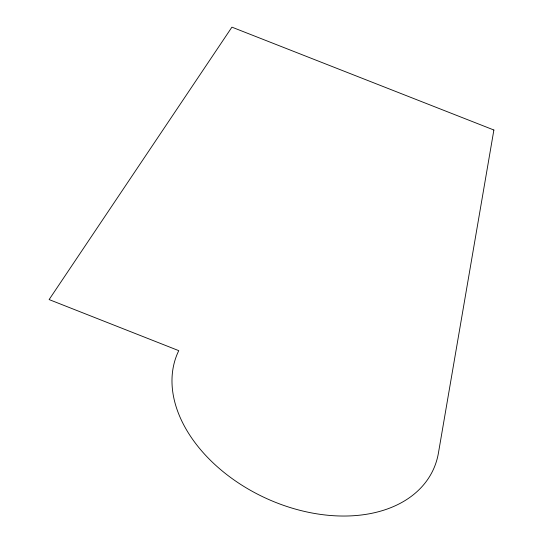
<?xml version="1.0" encoding="UTF-8"?>
<svg xmlns="http://www.w3.org/2000/svg" width="543" height="543" viewBox="0 0 543 543"><rect width="100%" height="100%" fill="white"/><g stroke="black" fill="none" stroke-linecap="round" stroke-linejoin="round"><path stroke-width="0.81" d="M493.879 130.008L438.439 452.971A140.488 96.104 24.8 0 1 276.333 502.669A140.488 96.104 24.8 0 1 178.762 350.649L49.121 299.573L231.922 27.15L493.879 130.008"/></g></svg>
